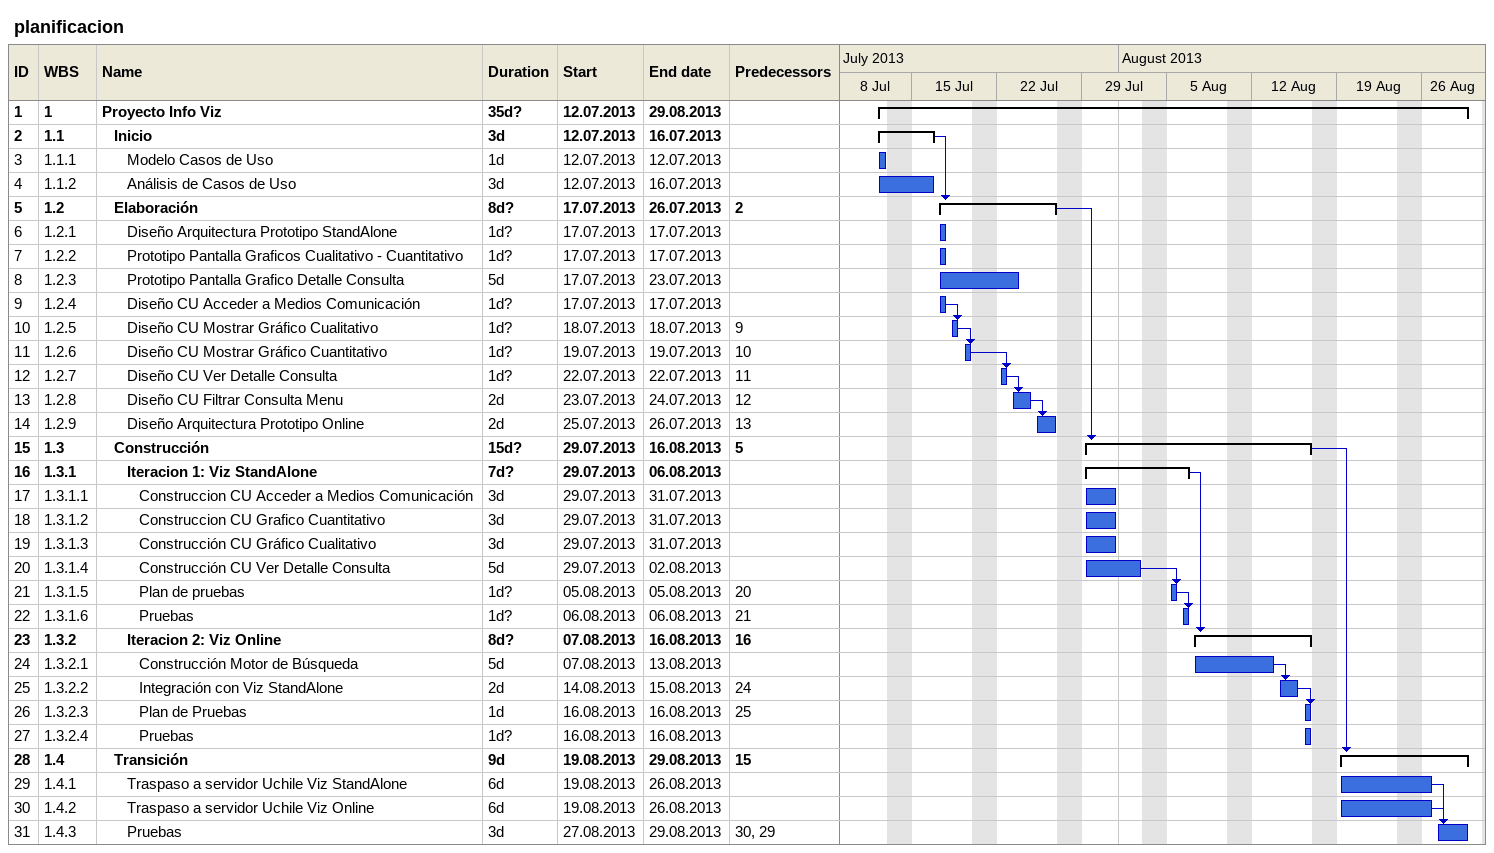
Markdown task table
planificacion

| ID | WBS | Task | Duration | Start | Finish | Predecessors |
|---|---|---|---|---|---|---|
| 1 | 1 | **Proyecto Info Viz** | 35d? | 2013-07-12 | 2013-08-29 |  |
| 2 | 1.1 | **Inicio** | 3d | 2013-07-12 | 2013-07-16 |  |
| 3 | 1.1.1 | Modelo Casos de Uso | 1d | 2013-07-12 | 2013-07-12 |  |
| 4 | 1.1.2 | Análisis de Casos de Uso | 3d | 2013-07-12 | 2013-07-16 |  |
| 5 | 1.2 | **Elaboración** | 8d? | 2013-07-17 | 2013-07-26 | 2 |
| 6 | 1.2.1 | Diseño Arquitectura Prototipo StandAlone | 1d? | 2013-07-17 | 2013-07-17 |  |
| 7 | 1.2.2 | Prototipo Pantalla Graficos Cualitativo - Cuantitativo | 1d? | 2013-07-17 | 2013-07-17 |  |
| 8 | 1.2.3 | Prototipo Pantalla Grafico Detalle Consulta | 5d | 2013-07-17 | 2013-07-23 |  |
| 9 | 1.2.4 | Diseño CU Acceder a Medios Comunicación | 1d? | 2013-07-17 | 2013-07-17 |  |
| 10 | 1.2.5 | Diseño CU Mostrar Gráfico Cualitativo | 1d? | 2013-07-18 | 2013-07-18 | 9 |
| 11 | 1.2.6 | Diseño CU Mostrar Gráfico Cuantitativo | 1d? | 2013-07-19 | 2013-07-19 | 10 |
| 12 | 1.2.7 | Diseño CU Ver Detalle Consulta | 1d? | 2013-07-22 | 2013-07-22 | 11 |
| 13 | 1.2.8 | Diseño CU Filtrar Consulta Menu | 2d | 2013-07-23 | 2013-07-24 | 12 |
| 14 | 1.2.9 | Diseño Arquitectura Prototipo Online | 2d | 2013-07-25 | 2013-07-26 | 13 |
| 15 | 1.3 | **Construcción** | 15d? | 2013-07-29 | 2013-08-16 | 5 |
| 16 | 1.3.1 | **Iteracion 1: Viz StandAlone** | 7d? | 2013-07-29 | 2013-08-06 |  |
| 17 | 1.3.1.1 | Construccion CU Acceder a Medios Comunicación | 3d | 2013-07-29 | 2013-07-31 |  |
| 18 | 1.3.1.2 | Construccion CU Grafico Cuantitativo | 3d | 2013-07-29 | 2013-07-31 |  |
| 19 | 1.3.1.3 | Construcción CU Gráfico Cualitativo | 3d | 2013-07-29 | 2013-07-31 |  |
| 20 | 1.3.1.4 | Construcción CU Ver Detalle Consulta | 5d | 2013-07-29 | 2013-08-02 |  |
| 21 | 1.3.1.5 | Plan de pruebas | 1d? | 2013-08-05 | 2013-08-05 | 20 |
| 22 | 1.3.1.6 | Pruebas | 1d? | 2013-08-06 | 2013-08-06 | 21 |
| 23 | 1.3.2 | **Iteracion 2: Viz Online** | 8d? | 2013-08-07 | 2013-08-16 | 16 |
| 24 | 1.3.2.1 | Construcción Motor de Búsqueda | 5d | 2013-08-07 | 2013-08-13 |  |
| 25 | 1.3.2.2 | Integración con Viz StandAlone | 2d | 2013-08-14 | 2013-08-15 | 24 |
| 26 | 1.3.2.3 | Plan de Pruebas | 1d | 2013-08-16 | 2013-08-16 | 25 |
| 27 | 1.3.2.4 | Pruebas | 1d? | 2013-08-16 | 2013-08-16 |  |
| 28 | 1.4 | **Transición** | 9d | 2013-08-19 | 2013-08-29 | 15 |
| 29 | 1.4.1 | Traspaso a servidor Uchile Viz StandAlone | 6d | 2013-08-19 | 2013-08-26 |  |
| 30 | 1.4.2 | Traspaso a servidor Uchile Viz Online | 6d | 2013-08-19 | 2013-08-26 |  |
| 31 | 1.4.3 | Pruebas | 3d | 2013-08-27 | 2013-08-29 | 30, 29 |
